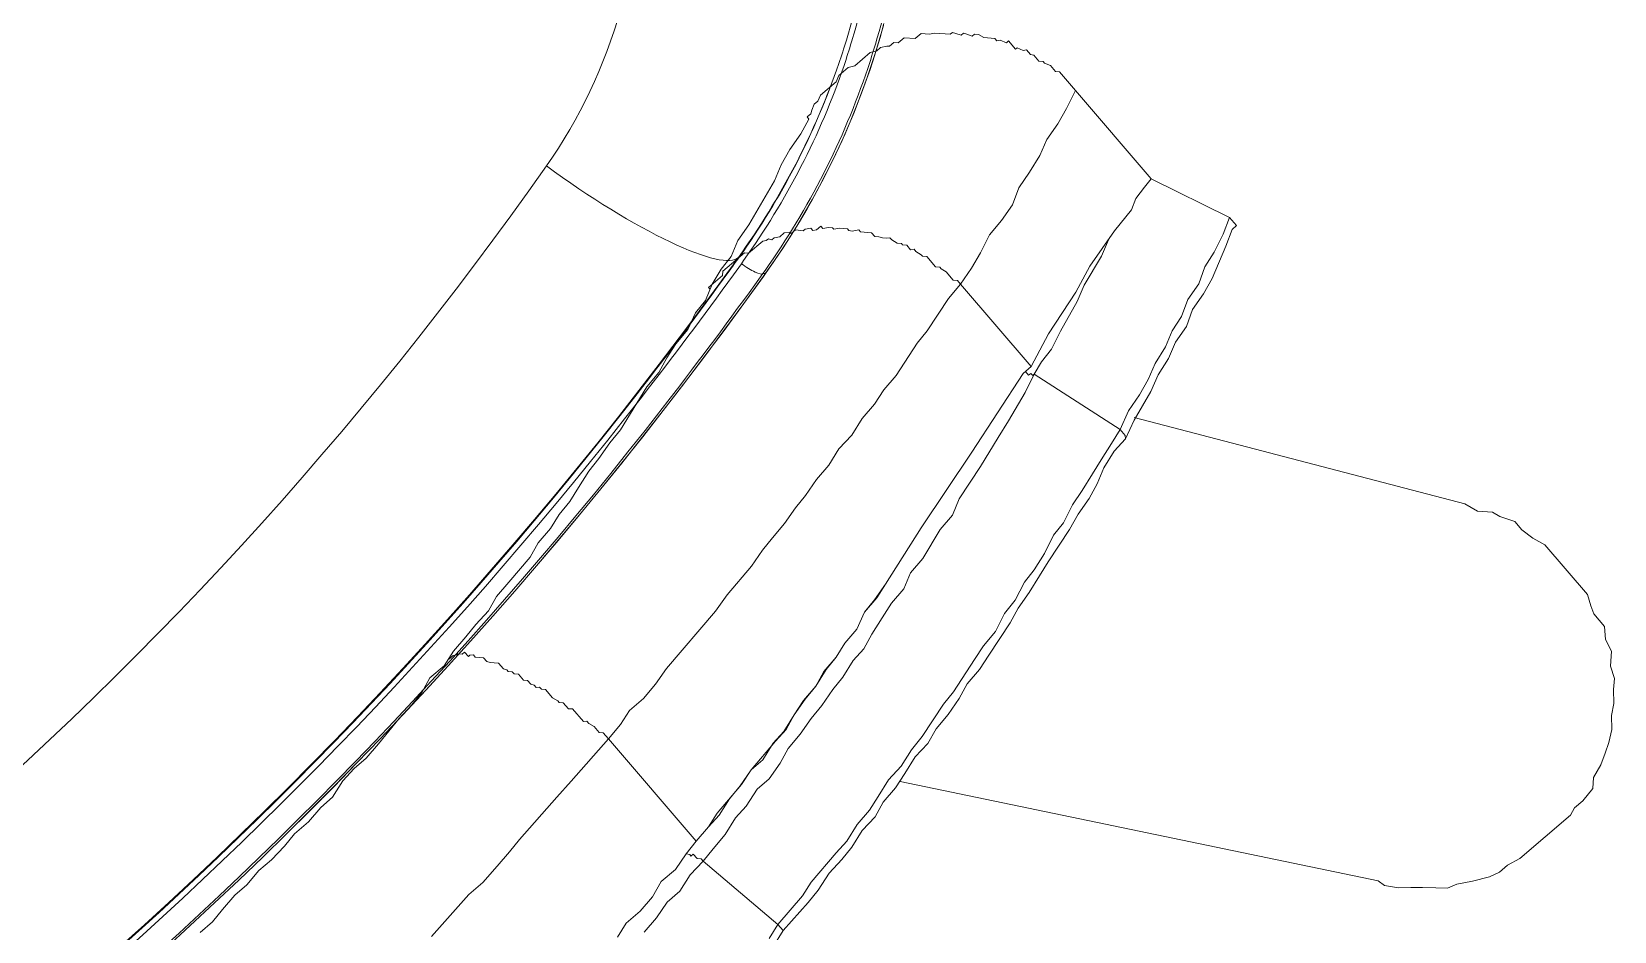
# Model space of a CAD drawing. Header units: metres. Extents: x 2999 to 3109, y 1752 to 1796.
# Drawn here: x 3012.4167 to 3012.6146, y 1760.3213 to 1760.4338 of the extents above; entities that cross this region are included whole.
import ezdxf

# ---------------------------------------------------------------- set-up
doc = ezdxf.new("R2010")
doc.units = ezdxf.units.M
doc.layers.add('PAREDES', color=7, linetype='Continuous')

msp = doc.modelspace()

# ---------------------------------------------------------------- linework, layer by layer
at = {"layer": 'PAREDES', "color": 253, "lineweight": 0}
for p, q in [((3012.51858518936, 1760.432733257695), (3012.519313573853, 1760.435239918603)), ((3012.523214389367, 1760.434568557188), (3012.522690970792, 1760.432727547104)), ((3012.522785940856, 1760.433060617032), (3012.523280496969, 1760.434820865079)), ((3012.522690970792, 1760.432727547104), (3012.522131705727, 1760.430897117435)), ((3012.522258752109, 1760.431310246792), (3012.522785940856, 1760.433060617032)), ((3012.522833422825, 1760.431805776319), (3012.523629368849, 1760.432004531555)), ((3012.523629368849, 1760.432004531555), (3012.523974247957, 1760.431977907513)), ((3012.523974247957, 1760.431977907513), (3012.524531502682, 1760.432455290112)), ((3012.524531502682, 1760.432455290112), (3012.525048821344, 1760.432415354049)), ((3012.525048821344, 1760.432415354049), (3012.525791827644, 1760.433051864181)), ((3012.525791827644, 1760.433051864181), (3012.527171344077, 1760.432945368013)), ((3012.527171344077, 1760.432945368013), (3012.527914350377, 1760.433581878145)), ((3012.527914350377, 1760.433581878145), (3012.528948987701, 1760.433502006019)), ((3012.528948987701, 1760.433502006019), (3012.529652057938, 1760.433621197489)), ((3012.529652057938, 1760.433621197489), (3012.531548893033, 1760.433474765258)), ((3012.531548893033, 1760.433474765258), (3012.531827520395, 1760.433713456558)), ((3012.531827520395, 1760.433713456558), (3012.53225196327, 1760.433593956728)), ((3012.53225196327, 1760.433593956728), (3012.532928409465, 1760.43336826909)), ((3012.532928409465, 1760.43336826909), (3012.533207036828, 1760.433606960389)), ((3012.533207036828, 1760.433606960389), (3012.533631479702, 1760.43348746056)), ((3012.533631479702, 1760.43348746056), (3012.534307925897, 1760.433261772922)), ((3012.534307925897, 1760.433261772922), (3012.53458655326, 1760.433500464221)), ((3012.53458655326, 1760.433500464221), (3012.535103871922, 1760.433460528158)), ((3012.535103871922, 1760.433460528158), (3012.535767006096, 1760.433062400966)), ((3012.535767006096, 1760.433062400966), (3012.537146522528, 1760.432955904798)), ((3012.537146522528, 1760.432955904798), (3012.537385213828, 1760.432677277436)), ((3012.537385213828, 1760.432677277436), (3012.537822968724, 1760.43273021716)), ((3012.537822968724, 1760.43273021716), (3012.538578978685, 1760.432411653735)), ((3012.538578978685, 1760.432411653735), (3012.538857606048, 1760.432650345034)), ((3012.538857606048, 1760.432650345034), (3012.539732807479, 1760.431628711371)), ((3012.519622706324, 1760.429538363153), (3012.521573097862, 1760.43120920225)), ((3012.522131705727, 1760.430897117435), (3012.521536933772, 1760.429078443153)), ((3012.521573097862, 1760.43120920225), (3012.522369043887, 1760.431407957486)), ((3012.521699091413, 1760.429570293853), (3012.522258752109, 1760.431310246792)), ((3012.522369043887, 1760.431407957486), (3012.522833422825, 1760.431805776319)), ((3012.539732807479, 1760.431628711371), (3012.539918559055, 1760.431787838904)), ((3012.539918559055, 1760.431787838904), (3012.540674569016, 1760.431469275479)), ((3012.540674569016, 1760.431469275479), (3012.541112323911, 1760.431522215203)), ((3012.541112323911, 1760.431522215203), (3012.54158970651, 1760.430964960478)), ((3012.54158970651, 1760.430964960478), (3012.542014149385, 1760.430845460649)), ((3012.542014149385, 1760.430845460649), (3012.542650659517, 1760.430102454348)), ((3012.542650659517, 1760.430102454348), (3012.543167978179, 1760.430062518285)), ((3012.543167978179, 1760.430062518285), (3012.543327105712, 1760.42987676671)), ((3012.517300811636, 1760.42754926899), (3012.517619375062, 1760.428305278952)), ((3012.517619375062, 1760.428305278952), (3012.518826760299, 1760.429339607917)), ((3012.518826760299, 1760.429339607917), (3012.519622706324, 1760.429538363153)), ((3012.521536933772, 1760.429078443153), (3012.520906736082, 1760.427271734421)), ((3012.521107117792, 1760.427841276191), (3012.521699091413, 1760.429570293853)), ((3012.543327105712, 1760.42987676671), (3012.544083115674, 1760.429558203285)), ((3012.544083115674, 1760.429558203285), (3012.544719625806, 1760.428815196984)), ((3012.544719625806, 1760.428815196984), (3012.545236944468, 1760.428775260921)), ((3012.545236944468, 1760.428775260921), (3012.547226038631, 1760.426453366233)), ((3012.515350420098, 1760.425878429894), (3012.517300811636, 1760.42754926899)), ((3012.519826904291, 1760.424418169907), (3012.520482991929, 1760.426123733299)), ((3012.520906736082, 1760.427271734421), (3012.520241384313, 1760.425477846812)), ((3012.520482991929, 1760.426123733299), (3012.521107117792, 1760.427841276191)), ((3012.547226038631, 1760.426453366233), (3012.5460979088, 1760.424198648369)), ((3012.547226038631, 1760.426453366233), (3012.556694126846, 1760.415401147518)), ((3012.51424891431, 1760.423968591138), (3012.514567477735, 1760.424724601099)), ((3012.514567477735, 1760.424724601099), (3012.515031856673, 1760.425122419932)), ((3012.515031856673, 1760.425122419932), (3012.515350420098, 1760.425878429894)), ((3012.519139025489, 1760.422725113919), (3012.519826904291, 1760.424418169907)), ((3012.520241384313, 1760.425477846812), (3012.519541050738, 1760.423697329744)), ((3012.5460979088, 1760.424198648369), (3012.544996403011, 1760.422288809614)), ((3012.513903726841, 1760.422867702068), (3012.512895096841, 1760.421037427079)), ((3012.513665035542, 1760.42314632943), (3012.51412941448, 1760.423544148263)), ((3012.513903726841, 1760.422867702068), (3012.513665035542, 1760.42314632943)), ((3012.51412941448, 1760.423544148263), (3012.51424891431, 1760.423968591138)), ((3012.518419526134, 1760.421045093239), (3012.519139025489, 1760.422725113919)), ((3012.519541050738, 1760.423697329744), (3012.518805886075, 1760.421930593622)), ((3012.544996403011, 1760.422288809614), (3012.543629581881, 1760.420312719112)), ((3012.512895096841, 1760.421037427079), (3012.51152827571, 1760.419061336577)), ((3012.518036246419, 1760.420178606535), (3012.517232153323, 1760.418441507498)), ((3012.517668619867, 1760.41937863245), (3012.518419526134, 1760.421045093239)), ((3012.518805886075, 1760.421930593622), (3012.518036246419, 1760.420178606535)), ((3012.543629581881, 1760.420312719112), (3012.542780079413, 1760.418296692548)), ((3012.51152827571, 1760.419061336577), (3012.510426769921, 1760.417151497822)), ((3012.517232153323, 1760.418441507498), (3012.516394121827, 1760.416720501224)), ((3012.516886487226, 1760.417726247869), (3012.517668619867, 1760.41937863245)), ((3012.542780079413, 1760.418296692548), (3012.541492822049, 1760.416227726259)), ((3012.510426769921, 1760.417151497822), (3012.509577267453, 1760.415135471257)), ((3012.516394121827, 1760.416720501224), (3012.515521984719, 1760.415015384193)), ((3012.51607335344, 1760.416088474006), (3012.516886487226, 1760.417726247869)), ((3012.541492822049, 1760.416227726259), (3012.540126000918, 1760.414251635758)), ((3012.509577267453, 1760.415135471257), (3012.506378937895, 1760.40965795831)), ((3012.51435492209, 1760.412858803809), (3012.51522943049, 1760.414465813929)), ((3012.515521984719, 1760.415015384193), (3012.514616512011, 1760.413327720187)), ((3012.51522943049, 1760.414465813929), (3012.51607335344, 1760.416088474006)), ((3012.540126000918, 1760.414251635758), (3012.539356062216, 1760.412142733406)), ((3012.555831620716, 1760.414340194511), (3012.55477005099, 1760.412947674418)), ((3012.556694126846, 1760.415401147518), (3012.555831620716, 1760.414340194511)), ((3012.566469008263, 1760.410570064769), (3012.556694126846, 1760.415401147518)), ((3012.513450073321, 1760.41126795498), (3012.51435492209, 1760.412858803809)), ((3012.514616512011, 1760.413327720187), (3012.513677384149, 1760.411657014443)), ((3012.55477005099, 1760.412947674418), (3012.554225799926, 1760.411515218261)), ((3012.512515119341, 1760.409693790363), (3012.513450073321, 1760.41126795498)), ((3012.513677384149, 1760.411657014443), (3012.512705523485, 1760.410005121986)), ((3012.539356062216, 1760.412142733406), (3012.537989241086, 1760.410166642905)), ((3012.554225799926, 1760.411515218261), (3012.552115972496, 1760.408902617628)), ((3012.566469008263, 1760.410570064769), (3012.565699069561, 1760.408461162417)), ((3012.566469008263, 1760.410570064769), (3012.567344209695, 1760.409548431106)), ((3012.506378937895, 1760.40965795831), (3012.505012116765, 1760.407681867809)), ((3012.51025186349, 1760.408144704949), (3012.510809118216, 1760.408622087548)), ((3012.511700410113, 1760.408371195587), (3012.510663294167, 1760.406757411256)), ((3012.510809118216, 1760.408622087548), (3012.511512188453, 1760.408741279018)), ((3012.511512188453, 1760.408741279018), (3012.511671315986, 1760.408555527443)), ((3012.511550295305, 1760.40813683288), (3012.512515119341, 1760.409693790363)), ((3012.511671315986, 1760.408555527443), (3012.512228570711, 1760.409032910042)), ((3012.512705523485, 1760.410005121986), (3012.511700410113, 1760.408371195587)), ((3012.512228570711, 1760.409032910042), (3012.513170332248, 1760.408873474149)), ((3012.513170332248, 1760.408873474149), (3012.51344895961, 1760.409112165449)), ((3012.51344895961, 1760.409112165449), (3012.514152029848, 1760.409231356919)), ((3012.514152029848, 1760.409231356919), (3012.514390721147, 1760.408952729556)), ((3012.514390721147, 1760.408952729556), (3012.514828476043, 1760.409005669281)), ((3012.514828476043, 1760.409005669281), (3012.515385730768, 1760.40948305188)), ((3012.515385730768, 1760.40948305188), (3012.515624422067, 1760.409204424517)), ((3012.515624422067, 1760.409204424517), (3012.516327492304, 1760.409323615987)), ((3012.516327492304, 1760.409323615987), (3012.516844810967, 1760.409283679924)), ((3012.516844810967, 1760.409283679924), (3012.517003938499, 1760.409097928349)), ((3012.517003938499, 1760.409097928349), (3012.517707008737, 1760.409217119819)), ((3012.517707008737, 1760.409217119819), (3012.518741646061, 1760.409137247693)), ((3012.518741646061, 1760.409137247693), (3012.518900773594, 1760.408951496118)), ((3012.518900773594, 1760.408951496118), (3012.519325216469, 1760.408831996288)), ((3012.519325216469, 1760.408831996288), (3012.520121162493, 1760.409030751525)), ((3012.520121162493, 1760.409030751525), (3012.520359853793, 1760.408752124162)), ((3012.520359853793, 1760.408752124162), (3012.521739370225, 1760.408645627994)), ((3012.521739370225, 1760.408645627994), (3012.522137189058, 1760.408181249057)), ((3012.536463292423, 1760.408376303978), (3012.535335162592, 1760.406121586115)), ((3012.537989241086, 1760.410166642905), (3012.536463292423, 1760.408376303978)), ((3012.552115972496, 1760.408902617628), (3012.548997515064, 1760.404459742005)), ((3012.565699069561, 1760.408461162417), (3012.56457093973, 1760.406206444553)), ((3012.566786954969, 1760.409071048507), (3012.566017016267, 1760.406962146156)), ((3012.567344209695, 1760.409548431106), (3012.566786954969, 1760.409071048507)), ((3012.505012116765, 1760.407681867809), (3012.504162614297, 1760.405665841245)), ((3012.506364700795, 1760.406102979421), (3012.508129340758, 1760.407614690985)), ((3012.508129340758, 1760.407614690985), (3012.508567095654, 1760.407667630709)), ((3012.508567095654, 1760.407667630709), (3012.508845723016, 1760.407906322009)), ((3012.508845723016, 1760.407906322009), (3012.509270165891, 1760.407786822179)), ((3012.509270165891, 1760.407786822179), (3012.509548793254, 1760.408025513479)), ((3012.509532072013, 1760.405076591261), (3012.51055586781, 1760.406597592206)), ((3012.509548793254, 1760.408025513479), (3012.51025186349, 1760.408144704949)), ((3012.510663294167, 1760.406757411256), (3012.509593404128, 1760.405162746402)), ((3012.51055586781, 1760.406597592206), (3012.511550295305, 1760.40813683288)), ((3012.522137189058, 1760.408181249057), (3012.522654507719, 1760.408141312994)), ((3012.522654507719, 1760.408141312994), (3012.523078950594, 1760.408021813164)), ((3012.523078950594, 1760.408021813164), (3012.523596269256, 1760.407981877101)), ((3012.523596269256, 1760.407981877101), (3012.524034024152, 1760.408034816825)), ((3012.524034024152, 1760.408034816825), (3012.524272715451, 1760.407756189463)), ((3012.524272715451, 1760.407756189463), (3012.524935849625, 1760.407358062271)), ((3012.524935849625, 1760.407358062271), (3012.525453168288, 1760.407318126208)), ((3012.525453168288, 1760.407318126208), (3012.52561229582, 1760.407132374633)), ((3012.52561229582, 1760.407132374633), (3012.526129614483, 1760.40709243857)), ((3012.526129614483, 1760.40709243857), (3012.526606997082, 1760.406535183845)), ((3012.526606997082, 1760.406535183845), (3012.527044751977, 1760.406588123569)), ((3012.527044751977, 1760.406588123569), (3012.527283443277, 1760.406309496207)), ((3012.527283443277, 1760.406309496207), (3012.527946577451, 1760.405911369014)), ((3012.551333030133, 1760.407748788833), (3012.550483527664, 1760.405732762269)), ((3012.566017016267, 1760.406962146156), (3012.564318011331, 1760.402930093027)), ((3012.504162614297, 1760.405665841245), (3012.502915292996, 1760.404114193618)), ((3012.503153984295, 1760.403835566255), (3012.505847382133, 1760.406142915484)), ((3012.504456150833, 1760.403392985616), (3012.505455133217, 1760.404781942629)), ((3012.50508869493, 1760.405573385587), (3012.505167379995, 1760.40558111949)), ((3012.505455133217, 1760.404781942629), (3012.505732321303, 1760.405170733579)), ((3012.505847382133, 1760.406142915484), (3012.506364700795, 1760.406102979421)), ((3012.508479207613, 1760.403574347985), (3012.509532072013, 1760.405076591261)), ((3012.509593404128, 1760.405162746402), (3012.50849217882, 1760.403589438218)), ((3012.527946577451, 1760.405911369014), (3012.528105704984, 1760.405725617439)), ((3012.528105704984, 1760.405725617439), (3012.528623023646, 1760.405685681376)), ((3012.528623023646, 1760.405685681376), (3012.529736916377, 1760.404385420351)), ((3012.529736916377, 1760.404385420351), (3012.530254235039, 1760.404345484288)), ((3012.530254235039, 1760.404345484288), (3012.530413362572, 1760.404159732713)), ((3012.535335162592, 1760.406121586115), (3012.534233656803, 1760.404211747359)), ((3012.548997515064, 1760.404459742005), (3012.547272194445, 1760.40121032288)), ((3012.550483527664, 1760.405732762269), (3012.548293828108, 1760.402085524311)), ((3012.563389870175, 1760.404389481585), (3012.562619931473, 1760.402280579233)), ((3012.56457093973, 1760.406206444553), (3012.563389870175, 1760.404389481585)), ((3012.501349408269, 1760.401806536029), (3012.503114048232, 1760.403318247593)), ((3012.502915292996, 1760.404114193618), (3012.501813787207, 1760.402204354862)), ((3012.503114048232, 1760.403318247593), (3012.503153984295, 1760.403835566255)), ((3012.507122729091, 1760.402135950691), (3012.508129624619, 1760.403538819291)), ((3012.508129624619, 1760.403538819291), (3012.50841520045, 1760.403940100036)), ((3012.508129624619, 1760.403538819291), (3012.508479207613, 1760.403574347985)), ((3012.508205061336, 1760.403191176651), (3012.508479207613, 1760.403574347985)), ((3012.508218017633, 1760.403206213927), (3012.50849217882, 1760.403589438218)), ((3012.508479207613, 1760.403574347985), (3012.50849217882, 1760.403589438218)), ((3012.530413362572, 1760.404159732713), (3012.531076496747, 1760.403761605521)), ((3012.531076496747, 1760.403761605521), (3012.531951698178, 1760.402739971858)), ((3012.531951698178, 1760.402739971858), (3012.53246901684, 1760.402700035795)), ((3012.53246901684, 1760.402700035795), (3012.532866835673, 1760.402235656857)), ((3012.534233656803, 1760.404211747359), (3012.532866835673, 1760.402235656857)), ((3012.564318011331, 1760.402930093027), (3012.563216505542, 1760.401020254271)), ((3012.501813787207, 1760.402204354862), (3012.500964284739, 1760.400188328298)), ((3012.501508535802, 1760.401620784455), (3012.501349408269, 1760.401806536029)), ((3012.531340887009, 1760.400445317931), (3012.528686808515, 1760.396400261141)), ((3012.532866835673, 1760.402235656857), (3012.531340887009, 1760.400445317931)), ((3012.532866835673, 1760.402235656857), (3012.541698413756, 1760.391926444442)), ((3012.547272194445, 1760.40121032288), (3012.543835173587, 1760.396011437296)), ((3012.548293828108, 1760.402085524311), (3012.547444325639, 1760.400069497747)), ((3012.562619931473, 1760.402280579233), (3012.561253110343, 1760.400304488732)), ((3012.563216505542, 1760.401020254271), (3012.561849684412, 1760.39904416377)), ((3012.499716963438, 1760.398636680671), (3012.498774585182, 1760.39654109034)), ((3012.500964284739, 1760.400188328298), (3012.499716963438, 1760.398636680671)), ((3012.547444325639, 1760.400069497747), (3012.545334189849, 1760.396329384002)), ((3012.561253110343, 1760.400304488732), (3012.560483171641, 1760.39819558638)), ((3012.561849684412, 1760.39904416377), (3012.56107974571, 1760.396935261418)), ((3012.498774585182, 1760.39654109034), (3012.497248636518, 1760.394750751414)), ((3012.528686808515, 1760.396400261141), (3012.527439487214, 1760.394848613514)), ((3012.560483171641, 1760.39819558638), (3012.559302102085, 1760.396378623412)), ((3012.56107974571, 1760.396935261418), (3012.55971292458, 1760.394959170916)), ((3012.497248636518, 1760.394750751414), (3012.49616044275, 1760.393013352212)), ((3012.527439487214, 1760.394848613514), (3012.52478540872, 1760.390803556724)), ((3012.543835173587, 1760.396011437296), (3012.541698413756, 1760.391926444442)), ((3012.545334189849, 1760.396329384002), (3012.544206060018, 1760.394074666138)), ((3012.559302102085, 1760.396378623412), (3012.558452599617, 1760.394362596847)), ((3012.55971292458, 1760.394959170916), (3012.558863422111, 1760.392943144352)), ((3012.49616044275, 1760.393013352212), (3012.495151812749, 1760.391183077223)), ((3012.542958738718, 1760.392523018511), (3012.542056296525, 1760.390944746842)), ((3012.544206060018, 1760.394074666138), (3012.542958738718, 1760.392523018511)), ((3012.558452599617, 1760.394362596847), (3012.557165342253, 1760.392293630558)), ((3012.558863422111, 1760.392943144352), (3012.557576164747, 1760.390874178063)), ((3012.495151812749, 1760.391183077223), (3012.493625864086, 1760.389392738296)), ((3012.52478540872, 1760.390803556724), (3012.523259460057, 1760.389013217798)), ((3012.540676780093, 1760.391051243011), (3012.534280429336, 1760.381223730229)), ((3012.541698413756, 1760.391926444442), (3012.540676780093, 1760.391051243011)), ((3012.540676780093, 1760.391051243011), (3012.540955407455, 1760.39128993431)), ((3012.542056296525, 1760.390944746842), (3012.540928166694, 1760.388690028979)), ((3012.540955407455, 1760.39128993431), (3012.541353226288, 1760.390825555373)), ((3012.541353226288, 1760.390825555373), (3012.54163185365, 1760.391064246672)), ((3012.54163185365, 1760.391064246672), (3012.54187054495, 1760.39078561931)), ((3012.54187054495, 1760.39078561931), (3012.542056296525, 1760.390944746842)), ((3012.552798946801, 1760.384044081086), (3012.542056296525, 1760.390944746842)), ((3012.557165342253, 1760.392293630558), (3012.556315839785, 1760.390277603994)), ((3012.557576164747, 1760.390874178063), (3012.556633786492, 1760.388778587732)), ((3012.493625864086, 1760.389392738296), (3012.490347970761, 1760.384008101137)), ((3012.523259460057, 1760.389013217798), (3012.522078390501, 1760.38719625483)), ((3012.540928166694, 1760.388690028979), (3012.538831342925, 1760.385122354788)), ((3012.556633786492, 1760.388778587732), (3012.554536962723, 1760.385210913541)), ((3012.556315839785, 1760.390277603994), (3012.555214333996, 1760.388367765238)), ((3012.522078390501, 1760.38719625483), (3012.520552441838, 1760.385405915903)), ((3012.555214333996, 1760.388367765238), (3012.553847512866, 1760.386391674737)), ((3012.520552441838, 1760.385405915903), (3012.519265184474, 1760.383336949614)), ((3012.538831342925, 1760.385122354788), (3012.537544085561, 1760.383053388499)), ((3012.553847512866, 1760.386391674737), (3012.552798946801, 1760.384044081086)), ((3012.554536962723, 1760.385210913541), (3012.553488396658, 1760.38286331989)), ((3012.554563586765, 1760.385555792649), (3012.59588066947, 1760.374733631166)), ((3012.490347970761, 1760.384008101137), (3012.489007773673, 1760.382376889744)), ((3012.519265184474, 1760.383336949614), (3012.517659672044, 1760.381639486476)), ((3012.537544085561, 1760.383053388499), (3012.535354386005, 1760.379406150541)), ((3012.552798946801, 1760.384044081086), (3012.551710753034, 1760.382306681884)), ((3012.553488396658, 1760.38286331989), (3012.552068635803, 1760.381324984284)), ((3012.552798946801, 1760.384044081086), (3012.553435456934, 1760.383301074786)), ((3012.553435456934, 1760.383301074786), (3012.553488396658, 1760.38286331989)), ((3012.489007773673, 1760.382376889744), (3012.487640952543, 1760.380400799243)), ((3012.517659672044, 1760.381639486476), (3012.51637241468, 1760.379570520187)), ((3012.534280429336, 1760.381223730229), (3012.527910702622, 1760.371741096555)), ((3012.551710753034, 1760.382306681884), (3012.55042349567, 1760.380237715595)), ((3012.552068635803, 1760.381324984284), (3012.550781378439, 1760.379256017995)), ((3012.486393631242, 1760.378849151616), (3012.485106373878, 1760.376780185327)), ((3012.487640952543, 1760.380400799243), (3012.486393631242, 1760.378849151616)), ((3012.51637241468, 1760.379570520187), (3012.514846466017, 1760.377780181261)), ((3012.535354386005, 1760.379406150541), (3012.53270030751, 1760.375361093751)), ((3012.55042349567, 1760.380237715595), (3012.549335301902, 1760.378500316393)), ((3012.550781378439, 1760.379256017995), (3012.549931875971, 1760.377239991431)), ((3012.485106373878, 1760.376780185327), (3012.48401818011, 1760.375042786125)), ((3012.514846466017, 1760.377780181261), (3012.513479644887, 1760.375804090759)), ((3012.549335301902, 1760.378500316393), (3012.548048044538, 1760.376431350104)), ((3012.549931875971, 1760.377239991431), (3012.54892324597, 1760.375409716442)), ((3012.48401818011, 1760.375042786125), (3012.482677983022, 1760.373411574732)), ((3012.513479644887, 1760.375804090759), (3012.512232323586, 1760.374252443132)), ((3012.53270030751, 1760.375361093751), (3012.531850805042, 1760.373345067187)), ((3012.548048044538, 1760.376431350104), (3012.546866974983, 1760.374614387136)), ((3012.54892324597, 1760.375409716442), (3012.54755642484, 1760.37343362594)), ((3012.59588066947, 1760.374733631166), (3012.597458941139, 1760.373831188973)), ((3012.482677983022, 1760.373411574732), (3012.481589789254, 1760.37167417553)), ((3012.512232323586, 1760.374252443132), (3012.510865502455, 1760.372276352631)), ((3012.531850805042, 1760.373345067187), (3012.530324856378, 1760.37155472826)), ((3012.546866974983, 1760.374614387136), (3012.545738845152, 1760.372359669272)), ((3012.54755642484, 1760.37343362594), (3012.546454919051, 1760.371523787185)), ((3012.597458941139, 1760.373831188973), (3012.599355776233, 1760.373684756742)), ((3012.599355776233, 1760.373684756742), (3012.600270913728, 1760.373180441741)), ((3012.600270913728, 1760.373180441741), (3012.602127812759, 1760.372516690848)), ((3012.481589789254, 1760.37167417553), (3012.48006384059, 1760.369883836604)), ((3012.510865502455, 1760.372276352631), (3012.509339553792, 1760.370486013705)), ((3012.527910702622, 1760.371741096555), (3012.523465051763, 1760.364711935981)), ((3012.530324856378, 1760.37155472826), (3012.528135156822, 1760.367907490303)), ((3012.544491523851, 1760.370808021646), (3012.543363394021, 1760.368553303782)), ((3012.546454919051, 1760.371523787185), (3012.543800840556, 1760.367478730394)), ((3012.545738845152, 1760.372359669272), (3012.544491523851, 1760.370808021646)), ((3012.602127812759, 1760.372516690848), (3012.603003014191, 1760.371495057185)), ((3012.603003014191, 1760.371495057185), (3012.604395534284, 1760.37043348746)), ((3012.48006384059, 1760.369883836604), (3012.479055210589, 1760.368053561615)), ((3012.508092232491, 1760.368934366078), (3012.506725411361, 1760.366958275577)), ((3012.509339553792, 1760.370486013705), (3012.508092232491, 1760.368934366078)), ((3012.604395534284, 1760.37043348746), (3012.605894242187, 1760.369623921054)), ((3012.605894242187, 1760.369623921054), (3012.611225014543, 1760.36340124329)), ((3012.479055210589, 1760.368053561615), (3012.476388128433, 1760.364963578382)), ((3012.506725411361, 1760.366958275577), (3012.503673514034, 1760.363377597724)), ((3012.528135156822, 1760.367907490303), (3012.526609208158, 1760.366117151377)), ((3012.543363394021, 1760.368553303782), (3012.542076136657, 1760.366484337493)), ((3012.543800840556, 1760.367478730394), (3012.542712646788, 1760.365741331193)), ((3012.476388128433, 1760.364963578382), (3012.47486217977, 1760.363173239456)), ((3012.526609208158, 1760.366117151377), (3012.52575970569, 1760.364101124812)), ((3012.540828815356, 1760.364932689866), (3012.539700685525, 1760.362677972002)), ((3012.542076136657, 1760.366484337493), (3012.540828815356, 1760.364932689866)), ((3012.542712646788, 1760.365741331193), (3012.541425389425, 1760.363672364904)), ((3012.47486217977, 1760.363173239456), (3012.473853549769, 1760.361342964467)), ((3012.503673514034, 1760.363377597724), (3012.502213817116, 1760.361321943457)), ((3012.522376857995, 1760.362974536779), (3012.520850909332, 1760.361184197853)), ((3012.523465051763, 1760.364711935981), (3012.522098230633, 1760.36273584548)), ((3012.523465051763, 1760.364711935981), (3012.522376857995, 1760.362974536779)), ((3012.52575970569, 1760.364101124812), (3012.524233757027, 1760.362310785886)), ((3012.541425389425, 1760.363672364904), (3012.540058568294, 1760.361696274402)), ((3012.611225014543, 1760.36340124329), (3012.611635837037, 1760.361981790795)), ((3012.473853549769, 1760.361342964467), (3012.472248037339, 1760.359645501328)), ((3012.502213817116, 1760.361321943457), (3012.496110022462, 1760.354160587751)), ((3012.520850909332, 1760.361184197853), (3012.519908531076, 1760.359088607522)), ((3012.520850909332, 1760.361184197853), (3012.519908531076, 1760.359088607522)), ((3012.522098230633, 1760.36273584548), (3012.520850909332, 1760.361184197853)), ((3012.524233757027, 1760.362310785886), (3012.523052687472, 1760.360493822918)), ((3012.538360488436, 1760.361046760609), (3012.537232358606, 1760.358792042745)), ((3012.539700685525, 1760.362677972002), (3012.538360488436, 1760.361046760609)), ((3012.540058568294, 1760.361696274402), (3012.539049938293, 1760.359865999413)), ((3012.611635837037, 1760.361981790795), (3012.611993719806, 1760.361000093195)), ((3012.611993719806, 1760.361000093195), (3012.613346303837, 1760.359421204807)), ((3012.472248037339, 1760.359645501328), (3012.471000716038, 1760.358093853701)), ((3012.519908531076, 1760.359088607522), (3012.518382582413, 1760.357298268596)), ((3012.519908531076, 1760.359088607522), (3012.518382582413, 1760.357298268596)), ((3012.523052687472, 1760.360493822918), (3012.521765430108, 1760.358424856629)), ((3012.539049938293, 1760.359865999413), (3012.536395859799, 1760.355820942623)), ((3012.613346303837, 1760.359421204807), (3012.613478498969, 1760.357763061013)), ((3012.471000716038, 1760.358093853701), (3012.469474767375, 1760.356303514775)), ((3012.518382582413, 1760.357298268596), (3012.517294388645, 1760.355560869394)), ((3012.518382582413, 1760.357298268596), (3012.517294388645, 1760.355560869394)), ((3012.521765430108, 1760.358424856629), (3012.520756800106, 1760.356594581639)), ((3012.535706409942, 1760.357001703819), (3012.534618216174, 1760.355264304617)), ((3012.537232358606, 1760.358792042745), (3012.535706409942, 1760.357001703819)), ((3012.613478498969, 1760.357763061013), (3012.614234200571, 1760.356316984475)), ((3012.469474767375, 1760.356303514775), (3012.468293697819, 1760.354486551807)), ((3012.468877576586, 1760.355308813514), (3012.469434831311, 1760.355786196113)), ((3012.469434831311, 1760.355786196113), (3012.469872586207, 1760.355839135837)), ((3012.469872586207, 1760.355839135837), (3012.470058337782, 1760.35599826337)), ((3012.470058337782, 1760.35599826337), (3012.470575656444, 1760.355958327307)), ((3012.470575656444, 1760.355958327307), (3012.470854283807, 1760.356197018607)), ((3012.470854283807, 1760.356197018607), (3012.471331666406, 1760.355639763882)), ((3012.471331666406, 1760.355639763882), (3012.471517417981, 1760.355798891415)), ((3012.471517417981, 1760.355798891415), (3012.471955172877, 1760.355851831139)), ((3012.471955172877, 1760.355851831139), (3012.472193864176, 1760.355573203777)), ((3012.472193864176, 1760.355573203777), (3012.472711182838, 1760.355533267714)), ((3012.472711182838, 1760.355533267714), (3012.4732285015, 1760.35549333165)), ((3012.4732285015, 1760.35549333165), (3012.473626320333, 1760.355028952713)), ((3012.473626320333, 1760.355028952713), (3012.474050763208, 1760.354909452883)), ((3012.474050763208, 1760.354909452883), (3012.47456808187, 1760.35486951682)), ((3012.47456808187, 1760.35486951682), (3012.475085400531, 1760.354829580757)), ((3012.517294388645, 1760.355560869394), (3012.515768439981, 1760.353770530468)), ((3012.517294388645, 1760.355560869394), (3012.516047067344, 1760.354009221767)), ((3012.519429915039, 1760.3551358098), (3012.518142657675, 1760.353066843511)), ((3012.520756800106, 1760.356594581639), (3012.519429915039, 1760.3551358098)), ((3012.534618216174, 1760.355264304617), (3012.53196413768, 1760.351219247827)), ((3012.536395859799, 1760.355820942623), (3012.535214790244, 1760.354003979655)), ((3012.614234200571, 1760.356316984475), (3012.61408776834, 1760.354420149381)), ((3012.466529057856, 1760.352974840243), (3012.465520427855, 1760.351144565253)), ((3012.468293697819, 1760.354486551807), (3012.466529057856, 1760.352974840243)), ((3012.475085400531, 1760.354829580757), (3012.475721910664, 1760.354086574457)), ((3012.475721910664, 1760.354086574457), (3012.476146353538, 1760.353967074628)), ((3012.476146353538, 1760.353967074628), (3012.476305481071, 1760.353781323053)), ((3012.476305481071, 1760.353781323053), (3012.476822799733, 1760.353741386989)), ((3012.476822799733, 1760.353741386989), (3012.477061491033, 1760.353462759627)), ((3012.477061491033, 1760.353462759627), (3012.477578809695, 1760.353422823564)), ((3012.477578809695, 1760.353422823564), (3012.478215319827, 1760.352679817264)), ((3012.496110022462, 1760.354160587751), (3012.494743201332, 1760.35218449725)), ((3012.516047067344, 1760.354009221767), (3012.51475980998, 1760.351940255478)), ((3012.515768439981, 1760.353770530468), (3012.51475980998, 1760.351940255478)), ((3012.518142657675, 1760.353066843511), (3012.516895336374, 1760.351515195885)), ((3012.535214790244, 1760.354003979655), (3012.53368884158, 1760.352213640728)), ((3012.61408776834, 1760.354420149381), (3012.6145781546, 1760.352907821098)), ((3012.6145781546, 1760.352907821098), (3012.614471658432, 1760.351528304666)), ((3012.465520427855, 1760.351144565253), (3012.464273106554, 1760.349592917627)), ((3012.478215319827, 1760.352679817264), (3012.478732638489, 1760.352639881201)), ((3012.478732638489, 1760.352639881201), (3012.479130457322, 1760.352175502263)), ((3012.479130457322, 1760.352175502263), (3012.479554900196, 1760.352056002434)), ((3012.479554900196, 1760.352056002434), (3012.479793591496, 1760.351777375071)), ((3012.479793591496, 1760.351777375071), (3012.480231346392, 1760.351830314795)), ((3012.480231346392, 1760.351830314795), (3012.480470037691, 1760.351551687433)), ((3012.480470037691, 1760.351551687433), (3012.480987356353, 1760.35151175137)), ((3012.480987356353, 1760.35151175137), (3012.481862557785, 1760.350490117707)), ((3012.494743201332, 1760.35218449725), (3012.493217252668, 1760.350394158324)), ((3012.51475980998, 1760.351940255478), (3012.513233861317, 1760.350149916552)), ((3012.51475980998, 1760.351940255478), (3012.513419612892, 1760.350309044085)), ((3012.516895336374, 1760.351515195885), (3012.515528515244, 1760.349539105383)), ((3012.53196413768, 1760.351219247827), (3012.530716816379, 1760.3496676002)), ((3012.53368884158, 1760.352213640728), (3012.532680211579, 1760.350383365739)), ((3012.614471658432, 1760.351528304666), (3012.614510977776, 1760.349790597104)), ((3012.464273106554, 1760.349592917627), (3012.462667594124, 1760.347895454488)), ((3012.481862557785, 1760.350490117707), (3012.482525691959, 1760.350091990515)), ((3012.482525691959, 1760.350091990515), (3012.482684819492, 1760.34990623894)), ((3012.482684819492, 1760.34990623894), (3012.483202138154, 1760.349866302877)), ((3012.483202138154, 1760.349866302877), (3012.483838648286, 1760.349123296577)), ((3012.483838648286, 1760.349123296577), (3012.484355966948, 1760.349083360514)), ((3012.484355966948, 1760.349083360514), (3012.485708550979, 1760.347504472126)), ((3012.493217252668, 1760.350394158324), (3012.491452612705, 1760.34888244676)), ((3012.513419612892, 1760.350309044085), (3012.512052791762, 1760.348332953584)), ((3012.513233861317, 1760.350149916552), (3012.512052791762, 1760.348332953584)), ((3012.515528515244, 1760.349539105383), (3012.514188318155, 1760.34790789399)), ((3012.530716816379, 1760.3496676002), (3012.528062737885, 1760.34562254341)), ((3012.532680211579, 1760.350383365739), (3012.531313390448, 1760.348407275238)), ((3012.614510977776, 1760.349790597104), (3012.614218730032, 1760.348251953139)), ((3012.462667594124, 1760.347895454488), (3012.460080075735, 1760.344712595468)), ((3012.485708550979, 1760.347504472126), (3012.486146305875, 1760.34755741185)), ((3012.486146305875, 1760.34755741185), (3012.486384997174, 1760.347278784488)), ((3012.486384997174, 1760.347278784488), (3012.487048131348, 1760.346880657296)), ((3012.490364418938, 1760.347145047558), (3012.488838470274, 1760.345354708632)), ((3012.491452612705, 1760.34888244676), (3012.490364418938, 1760.347145047558)), ((3012.512052791762, 1760.348332953584), (3012.510765534398, 1760.346263987295)), ((3012.512052791762, 1760.348332953584), (3012.51104416176, 1760.346502678595)), ((3012.514188318155, 1760.34790789399), (3012.512821497025, 1760.345931803489)), ((3012.531313390448, 1760.348407275238), (3012.529787441785, 1760.346616936312)), ((3012.614218730032, 1760.348251953139), (3012.614258049377, 1760.346514245578)), ((3012.488838470274, 1760.345354708632), (3012.484181060518, 1760.340076567641)), ((3012.487048131348, 1760.346880657296), (3012.48768464148, 1760.346137650995)), ((3012.48768464148, 1760.346137650995), (3012.488201960142, 1760.346097714932)), ((3012.488201960142, 1760.346097714932), (3012.488838470274, 1760.345354708632)), ((3012.488838470274, 1760.345354708632), (3012.499818270053, 1760.332537849954)), ((3012.509717276693, 1760.345043906755), (3012.506665379366, 1760.341463228903)), ((3012.510765534398, 1760.346263987295), (3012.509438649331, 1760.344805215456)), ((3012.51104416176, 1760.346502678595), (3012.509717276693, 1760.345043906755)), ((3012.512821497025, 1760.345931803489), (3012.511295548362, 1760.344141464563)), ((3012.528062737885, 1760.34562254341), (3012.526722540797, 1760.343991332017)), ((3012.529787441785, 1760.346616936312), (3012.528778811783, 1760.344786661322)), ((3012.614258049377, 1760.346514245578), (3012.613872925846, 1760.344896037846)), ((3012.460080075735, 1760.344712595468), (3012.458554127072, 1760.342922256542)), ((3012.509438649331, 1760.344805215456), (3012.508151391966, 1760.342736249167)), ((3012.511295548362, 1760.344141464563), (3012.510286918361, 1760.342311189573)), ((3012.526722540797, 1760.343991332017), (3012.525435283433, 1760.341922365728)), ((3012.527173299354, 1760.343089198183), (3012.52588604199, 1760.341020231895)), ((3012.528778811783, 1760.344786661322), (3012.527173299354, 1760.343089198183)), ((3012.61342155057, 1760.343543145456), (3012.612877299506, 1760.342110689299)), ((3012.613872925846, 1760.344896037846), (3012.61342155057, 1760.343543145456)), ((3012.457068114471, 1760.341649236278), (3012.455648353617, 1760.340110900672)), ((3012.458554127072, 1760.342922256542), (3012.457068114471, 1760.341649236278)), ((3012.506665379366, 1760.341463228903), (3012.505298558236, 1760.339487138402)), ((3012.506665379366, 1760.341463228903), (3012.505484309811, 1760.339646265935)), ((3012.508151391966, 1760.342736249167), (3012.506665379366, 1760.341463228903)), ((3012.510286918361, 1760.342311189573), (3012.50892009723, 1760.340335099072)), ((3012.525435283433, 1760.341922365728), (3012.523829771003, 1760.340224902589)), ((3012.52588604199, 1760.341020231895), (3012.524704972434, 1760.339203268926)), ((3012.612877299506, 1760.342110689299), (3012.611974857313, 1760.34053241763)), ((3012.455648353617, 1760.340110900672), (3012.454361096252, 1760.338041934383)), ((3012.484181060518, 1760.340076567641), (3012.482376484491, 1760.338047537415)), ((3012.505484309811, 1760.339646265935), (3012.502432412484, 1760.336065588082)), ((3012.505298558236, 1760.339487138402), (3012.503958361147, 1760.337855927008)), ((3012.507434084629, 1760.339062078808), (3012.506053951478, 1760.336913548753)), ((3012.50892009723, 1760.340335099072), (3012.507434084629, 1760.339062078808)), ((3012.523829771003, 1760.340224902589), (3012.522542513639, 1760.3381559363)), ((3012.524704972434, 1760.339203268926), (3012.523179023771, 1760.33741293)), ((3012.585043654168, 1760.327606543348), (3012.525288851202, 1760.340025530634)), ((3012.611868361145, 1760.339152901198), (3012.610621039844, 1760.337601253571)), ((3012.611974857313, 1760.34053241763), (3012.611868361145, 1760.339152901198)), ((3012.454361096252, 1760.338041934383), (3012.452875083652, 1760.336768914119)), ((3012.482376484491, 1760.338047537415), (3012.477719074735, 1760.332769396424)), ((3012.503958361147, 1760.337855927008), (3012.502671103784, 1760.33578696072)), ((3012.522542513639, 1760.3381559363), (3012.521454319871, 1760.336418537099)), ((3012.523179023771, 1760.33741293), (3012.52217039377, 1760.335582655011)), ((3012.610621039844, 1760.337601253571), (3012.609599406182, 1760.33672605214)), ((3012.452875083652, 1760.336768914119), (3012.451349134989, 1760.334978575193)), ((3012.502432412484, 1760.336065588082), (3012.501344218716, 1760.33432818888)), ((3012.502671103784, 1760.33578696072), (3012.501344218716, 1760.33432818888)), ((3012.504727066411, 1760.335454776913), (3012.503439809047, 1760.333385810624)), ((3012.506053951478, 1760.336913548753), (3012.504727066411, 1760.335454776913)), ((3012.521454319871, 1760.336418537099), (3012.519928371208, 1760.334628198172)), ((3012.52217039377, 1760.335582655011), (3012.52056488134, 1760.333885191872)), ((3012.609095091181, 1760.335810914645), (3012.602779537629, 1760.330400578522)), ((3012.609599406182, 1760.33672605214), (3012.609095091181, 1760.335810914645)), ((3012.449584495026, 1760.333466863629), (3012.448337173725, 1760.331915216002)), ((3012.451349134989, 1760.334978575193), (3012.449584495026, 1760.333466863629)), ((3012.501344218716, 1760.33432818888), (3012.499818270053, 1760.332537849954)), ((3012.501344218716, 1760.33432818888), (3012.499818270053, 1760.332537849954)), ((3012.503439809047, 1760.333385810624), (3012.501913860383, 1760.331595471698)), ((3012.519928371208, 1760.334628198172), (3012.518641113844, 1760.332559231883)), ((3012.52056488134, 1760.333885191872), (3012.519277623976, 1760.331816225583)), ((3012.448337173725, 1760.331915216002), (3012.446731661295, 1760.330217752864)), ((3012.476471753434, 1760.331217748797), (3012.474945804771, 1760.329427409871)), ((3012.477719074735, 1760.332769396424), (3012.476471753434, 1760.331217748797)), ((3012.499818270053, 1760.332537849954), (3012.498570948752, 1760.330986202327)), ((3012.499818270053, 1760.332537849954), (3012.498570948752, 1760.330986202327)), ((3012.501913860383, 1760.331595471698), (3012.500666539083, 1760.330043824071)), ((3012.518641113844, 1760.332559231883), (3012.517314228777, 1760.331100460044)), ((3012.519277623976, 1760.331816225583), (3012.518030302675, 1760.330264577957)), ((3012.446731661295, 1760.330217752864), (3012.445152772907, 1760.328865168833)), ((3012.474945804771, 1760.329427409871), (3012.473141228745, 1760.327398379645)), ((3012.498570948752, 1760.330986202327), (3012.497204127621, 1760.329010111826)), ((3012.498570948752, 1760.330986202327), (3012.497204127621, 1760.329010111826)), ((3012.498570948752, 1760.330986202327), (3012.498995391627, 1760.330866702498)), ((3012.498995391627, 1760.330866702498), (3012.49915451916, 1760.330680950923)), ((3012.500666539083, 1760.330043824071), (3012.499061026653, 1760.328346360933)), ((3012.49915451916, 1760.330680950923), (3012.499433146522, 1760.330919642222)), ((3012.499433146522, 1760.330919642222), (3012.499910529121, 1760.330362387497)), ((3012.499910529121, 1760.330362387497), (3012.500427847783, 1760.330322451434)), ((3012.500427847783, 1760.330322451434), (3012.500666539083, 1760.330043824071)), ((3012.510029364568, 1760.322122141371), (3012.500666539083, 1760.330043824071)), ((3012.517314228777, 1760.331100460044), (3012.514169455662, 1760.327440218425)), ((3012.518030302675, 1760.330264577957), (3012.516424790245, 1760.328567114818)), ((3012.601240585304, 1760.329565313154), (3012.600218951642, 1760.328690111722)), ((3012.602779537629, 1760.330400578522), (3012.601240585304, 1760.329565313154)), ((3012.445152772907, 1760.328865168833), (3012.443626824244, 1760.327074829907)), ((3012.473141228745, 1760.327398379645), (3012.471376588782, 1760.325886668081)), ((3012.495439487659, 1760.327498400262), (3012.49433798187, 1760.325588561506)), ((3012.495439487659, 1760.327498400262), (3012.49433798187, 1760.325588561506)), ((3012.497204127621, 1760.329010111826), (3012.495439487659, 1760.327498400262)), ((3012.497204127621, 1760.329010111826), (3012.495439487659, 1760.327498400262)), ((3012.499061026653, 1760.328346360933), (3012.497773769289, 1760.326277394644)), ((3012.514169455662, 1760.327440218425), (3012.513081261895, 1760.325702819224)), ((3012.516424790245, 1760.328567114818), (3012.515044657094, 1760.326418584762)), ((3012.585865915875, 1760.327022664581), (3012.585043654168, 1760.327606543348)), ((3012.59489933279, 1760.327192637258), (3012.593731883615, 1760.326675626956)), ((3012.596836103947, 1760.327563523689), (3012.59489933279, 1760.327192637258)), ((3012.59895862668, 1760.328093537653), (3012.596836103947, 1760.327563523689)), ((3012.600218951642, 1760.328690111722), (3012.59895862668, 1760.328093537653)), ((3012.442140811644, 1760.325801809642), (3012.44061486298, 1760.324011470716)), ((3012.443626824244, 1760.327074829907), (3012.442140811644, 1760.325801809642)), ((3012.471376588782, 1760.325886668081), (3012.466719179025, 1760.32060852709)), ((3012.49433798187, 1760.325588561506), (3012.492812033207, 1760.32379822258)), ((3012.49433798187, 1760.325588561506), (3012.492812033207, 1760.32379822258)), ((3012.497773769289, 1760.326277394644), (3012.496194880901, 1760.324924810613)), ((3012.513081261895, 1760.325702819224), (3012.511555313231, 1760.323912480297)), ((3012.515044657094, 1760.326418584762), (3012.513797335793, 1760.324866937136)), ((3012.587576999394, 1760.326717104816), (3012.585865915875, 1760.327022664581)), ((3012.589142267402, 1760.326769736181), (3012.587576999394, 1760.326717104816)), ((3012.590614659622, 1760.32674280378), (3012.589142267402, 1760.326769736181)), ((3012.592259491395, 1760.326702559357), (3012.590614659622, 1760.32674280378)), ((3012.593731883615, 1760.326675626956), (3012.592259491395, 1760.326702559357)), ((3012.44061486298, 1760.324011470716), (3012.43936754168, 1760.322459823089)), ((3012.492812033207, 1760.32379822258), (3012.491047393244, 1760.322286511017)), ((3012.492812033207, 1760.32379822258), (3012.491047393244, 1760.322286511017)), ((3012.496194880901, 1760.324924810613), (3012.49482805977, 1760.322948720112)), ((3012.511555313231, 1760.323912480297), (3012.510029364568, 1760.322122141371)), ((3012.513797335793, 1760.324866937136), (3012.5106658747, 1760.321379135071)), ((3012.43936754168, 1760.322459823089), (3012.437788653292, 1760.321107239059)), ((3012.491047393244, 1760.322286511017), (3012.489959199475, 1760.320549111815)), ((3012.491047393244, 1760.322286511017), (3012.489959199475, 1760.320549111815)), ((3012.49482805977, 1760.322948720112), (3012.493302111107, 1760.321158381186)), ((3012.510029364568, 1760.322122141371), (3012.5089411708, 1760.320384742169)), ((3012.5106658747, 1760.321379135071), (3012.509378617336, 1760.319310168782)), ((3012.510029364568, 1760.322122141371), (3012.5106658747, 1760.321379135071))]:
    msp.add_line(p, q, dxfattribs=at)
for centre, radius, start, end in [((3012.427913039317, 1760.460528599501), 0.09845304933260261, 343.2996374060419, 358.5180336980187), ((3012.429812470667, 1760.459892845377), 0.09283447028808509, 341.0971176155149, 342.9887556206752), ((3012.428015273822, 1760.459753251047), 0.09518985293868083, 341.5232682558966, 343.3811452679456), ((3012.428419541209, 1760.460403223979), 0.09793139078268152, 341.4229018523844, 343.2847342241368), ((3012.428447467842, 1760.460620452582), 0.09436159715953198, 324.312446485085, 340.9476546748517), ((3012.428738612069, 1760.460238356328), 0.09396192291045752, 324.429941914336, 341.1099450713735), ((3012.428730672641, 1760.460240294872), 0.09466778240850797, 324.4286423320666, 341.1064806456031), ((3012.428850197516, 1760.460243956188), 0.09747200228489067, 324.7150237640171, 341.4309977704033), ((3012.072922653011, 1760.715213250421), 0.5316428760644525, 295.8017371660186, 324.3790253861121), ((3012.073603206307, 1760.714333162587), 0.5306368508066603, 324.1831107587571, 324.4190996475079), ((3012.073660167939, 1760.714347682944), 0.5344617364983012, 295.7833088001053, 324.3975177826449), ((3012.073663068843, 1760.71434434139), 0.5344556330871637, 295.7853308058605, 324.3954984093241), ((3012.073589846959, 1760.714343176266), 0.5306535131190657, 322.1170015476013, 324.1830792808977), ((3012.073603899839, 1760.714329858875), 0.531333616222116, 322.1167445259593, 324.1828200231525), ((3012.073588111668, 1760.714361982575), 0.5342633756363329, 322.1650430255243, 324.2390527108381), ((3012.073827791782, 1760.714150441029), 0.5303473049822979, 298.6460658282311, 322.1176656114181), ((3012.073834500582, 1760.714142485532), 0.5310364411338316, 298.6461951090598, 322.1174377216196), ((3012.073785568493, 1760.714200423986), 0.5340082530507858, 298.5995794756656, 322.1657502850681)]:
    msp.add_arc(centre, radius, start, end, dxfattribs=at)
for centre, major_axis, ratio, start_param, end_param in [((3012.428888116033, 1760.463143964153), (-0.06271775904230309, 0.07326966487489764), 0.959763876225567, 3.695897730276702, 3.965612204953088), ((3012.424383777756, 1760.458856285924), (0.04603789715511079, -0.0536091741795849), 0.9486275432702219, 0.2371470335315375, 0.5581086877021622), ((3012.069249434929, 1760.719175778346), (0.3336964578006055, -0.3883939625837974), 0.9547764466888256, -0.2583511511482546, 0.2384068330126776), ((3012.484876166403, 1760.420259134156), (0.02032603901637492, -0.01455440662579777), 0.1943612289422733, 4.664649963381123, 6.247599601733006), ((3012.50586539157, 1760.405183045289), (0.002277390492161681, -0.001628871995373278), 0.2018865977383549, 4.676539421070295, 6.247544765249237)]:
    msp.add_ellipse(centre, major_axis=major_axis, ratio=ratio, start_param=start_param, end_param=end_param, dxfattribs=at)

doc.saveas('drawing.dxf')
